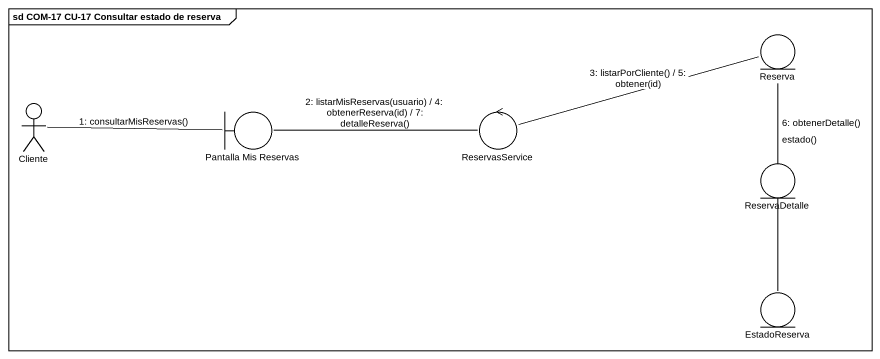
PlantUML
@startuml
mainframe sd COM-17 CU-17 Consultar estado de reserva
entity Reserva
actor Cliente
boundary "Pantalla Mis Reservas" as Pantalla_Mis_Reservas
control ReservasService
entity ReservaDetalle
entity EstadoReserva
Reserva -- ReservaDetalle : 6: obtenerDetalle()
Reserva -- EstadoReserva : estado()
Cliente -right- Pantalla_Mis_Reservas : 1: consultarMisReservas()
Pantalla_Mis_Reservas -right- ReservasService : 2: listarMisReservas(usuario) / 4: obtenerReserva(id) / 7: detalleReserva()
ReservasService -right- Reserva : 3: listarPorCliente() / 5: obtener(id)
@enduml
